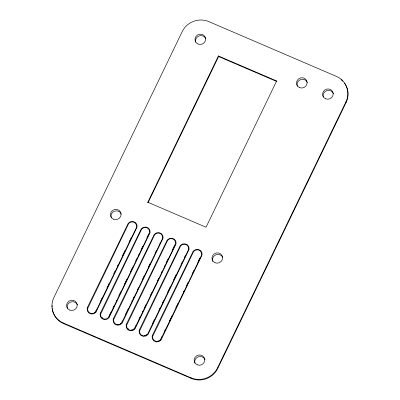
<?xml version="1.0" encoding="UTF-8"?>
<svg xmlns="http://www.w3.org/2000/svg" width="400" height="400" viewBox="0 0 400 400"><rect width="100%" height="100%" fill="white"/><g stroke="black" fill="none" stroke-linecap="round" stroke-linejoin="round"><path stroke-width="0.6" d="M218.615 56.54L148.015 202.815L147.8 202.23L218.4 55.955L276.655 80.965L276.865 81.55L218.615 56.54L218.4 55.955M95.865 310.945L96.41 309.82M100.485 301.375L102.385 297.435M107.005 287.87L109.175 283.37M113.795 273.8L115.15 270.985M117.325 266.485L118.41 264.235M122.485 255.79L125.2 250.165M129.005 242.285L131.18 237.785M108.865 316.525L110.765 312.585M112.94 308.085L114.025 305.83M116.2 301.33L116.74 300.205M118.915 295.7L120.815 291.765M124.075 285.01L126.79 279.38M130.595 271.505L132.77 267M135.755 260.81L136.84 258.56M138.2 255.745L138.745 254.62M140.915 250.12L142.82 246.18M146.89 237.735L148.795 233.8M121.865 322.105L122.405 320.98M125.665 314.225L128.385 308.6M131.915 301.285L132.455 300.16M133 299.03L134.36 296.22M137.345 290.03L138.435 287.775M142.505 279.335L144.41 275.395M148.485 266.955L150.385 263.015M155 253.45L156.36 250.635M159.89 243.32L160.435 242.19M135.405 326.56L135.95 325.435M138.935 319.245L140.025 316.995M142.195 312.49L142.74 311.365M144.095 308.55L146 304.615M150.075 296.17L151.975 292.23M157.405 280.975L158.765 278.165M161.48 272.535L162.025 271.41M164.195 266.905L164.74 265.78M166.1 262.97L168 259.03M172.075 250.585L174.79 244.96M152.205 324.265L154.38 319.76M158.995 310.195L160.355 307.38M162.53 302.88L163.615 300.625M167.69 292.185L170.405 286.56M173.665 279.805L176.38 274.175M181 264.61L182.355 261.795M184.53 257.295L185.615 255.045M276.655 80.965L206.055 227.24L147.8 202.23M161.4 337.725L161.945 336.595M164.12 332.095L165.205 329.845M169.28 321.405L171.995 315.775M175.8 307.895L177.97 303.395M183.405 292.14L183.945 291.015M186.12 286.51L188.02 282.57M192.095 274.13L193.995 270.19M197.8 262.31L199.975 257.81M63.37 323.02L190.925 377.785A20.07 19.2 -20 0 0 217.525 367.89L345.94 101.83A20.07 19.2 -20 0 0 336.42 76.395L208.84 21.62A20.07 19.2 -20 0 0 182.255 31.55L53.85 297.59A20.07 19.2 -20 0 0 63.37 323.02L63.58 323.605L191.135 378.37A20.07 19.2 -20 0 0 217.735 368.475L346.15 102.415A20.07 19.2 -20 0 0 344.515 83.225M134.86 327.685L134.25 328.62A4 3.83 -20 0 1 133.48 329.315M160.86 338.85L160.25 339.78A4 3.83 -20 0 1 159.48 340.475M345.94 101.83L346.15 102.415M217.525 367.89L217.735 368.475M190.925 377.785L191.135 378.37M195.69 42.21A5.35 5.12 -20 0 1 199.265 35.89A5.35 5.12 -20 0 1 205.855 38.89M297.345 86.285A5.35 5.12 -20 0 1 300.56 79.615A5.35 5.12 -20 0 1 307.37 82.54M323.265 96.985A5.35 5.12 -20 0 1 326.84 90.665A5.35 5.12 -20 0 1 333.43 93.665M194.89 363.1A5.35 5.12 -20 0 1 198.465 356.78A5.35 5.12 -20 0 1 205.05 359.78M67.31 308.32A5.35 5.12 -20 0 1 70.885 302A5.35 5.12 -20 0 1 77.475 305M212.81 261.425A5.35 5.12 -20 0 1 215.81 254.845A5.35 5.12 -20 0 1 222.66 257.27M111.305 217.885A5.35 5.12 -20 0 1 114.52 211.215A5.35 5.12 -20 0 1 121.33 214.14M121.255 323.04A4 3.83 -20 0 1 120.485 323.735M119.56 324.22A4 3.83 -20 0 1 118.54 324.46M117.505 324.44A4 3.83 -20 0 1 116.515 324.16M158.555 340.96A4 3.83 -20 0 1 157.535 341.2M147.25 334.2A4 3.83 -20 0 1 146.48 334.895M145.555 335.38A4 3.83 -20 0 1 144.54 335.62M132.555 329.8A4 3.83 -20 0 1 131.54 330.04M128.64 329.22A4 3.83 -20 0 1 127.94 328.495M102.64 318.055A4 3.83 -20 0 1 101.945 317.33M95.255 311.875A4 3.83 -20 0 1 94.485 312.57M341.015 79.59A20.07 19.2 -20 0 1 342.89 81.295M63.58 323.605A20.07 19.2 -20 0 1 52.265 308.55M52.155 307.045A20.07 19.2 -20 0 1 52.17 305.53M136.62 225.82L136.185 228.105L95.56 311.91A4.54 4.345 -20 0 1 87.665 308.525L128.67 223.57A4.54 4.345 -20 0 1 135.04 222.89L135.83 223.71L136.62 225.82M149.62 231.4L149.185 233.685L108.56 317.495A4.54 4.345 -20 0 1 100.665 314.105L141.67 229.15A4.54 4.345 -20 0 1 148.04 228.47L148.83 229.29L149.62 231.4M162.62 236.98L162.185 239.265L121.555 323.075A4.54 4.345 -20 0 1 113.665 319.685L154.665 234.73A4.54 4.345 -20 0 1 161.035 234.05L161.83 234.87L162.62 236.98M175.615 242.56L175.18 244.845L134.555 328.655A4.54 4.345 -20 0 1 126.66 325.265L167.665 240.315A4.54 4.345 -20 0 1 174.035 239.63L174.825 240.45L175.615 242.56M188.615 248.145L188.18 250.425L147.555 334.235A4.54 4.345 -20 0 1 139.66 330.845L180.665 245.895A4.54 4.345 -20 0 1 187.035 245.215L187.825 246.03L188.615 248.145M201.615 253.725L201.18 256.01L160.555 339.815A4.54 4.345 -20 0 1 152.66 336.43L193.66 251.475A4.54 4.345 -20 0 1 200.03 250.795L200.825 251.615L201.615 253.725M87.545 307.2L87.135 308.44A5.08 4.86 -20 0 0 95.97 312.235L137.09 227.035A5.08 4.86 -20 0 0 128.26 223.24L87.545 307.2M100.545 312.78L100.135 314.02A5.08 4.86 -20 0 0 108.965 317.815L150.09 232.615A5.08 4.86 -20 0 0 141.26 228.825L100.545 312.78M113.545 318.36L113.135 319.605A5.08 4.86 -20 0 0 121.965 323.395L163.085 238.195A5.08 4.86 -20 0 0 154.255 234.405L113.545 318.36M126.54 323.94L126.135 325.185A5.08 4.86 -20 0 0 134.965 328.975L176.085 243.775A5.08 4.86 -20 0 0 167.255 239.985L126.54 323.94M139.54 329.525L139.13 330.765A5.08 4.86 -20 0 0 147.965 334.555L189.085 249.36A5.08 4.86 -20 0 0 180.255 245.565L139.54 329.525M152.54 335.105L152.13 336.345A5.08 4.86 -20 0 0 160.96 340.14L202.085 254.94A5.08 4.86 -20 0 0 193.25 251.145L152.54 335.105M198.03 44.015A5.35 5.12 -20 0 0 205.615 38.735A5.35 5.12 -20 0 0 197.275 35.155A5.35 5.12 -20 0 0 198.03 44.015M299.52 87.59A5.35 5.12 -20 0 0 307.105 82.31A5.35 5.12 -20 0 0 298.765 78.73A5.35 5.12 -20 0 0 299.52 87.59M325.61 98.79A5.35 5.12 -20 0 0 333.19 93.51A5.35 5.12 -20 0 0 324.855 89.93A5.35 5.12 -20 0 0 325.61 98.79M197.205 364.83A5.35 5.12 -20 0 0 204.785 359.55A5.35 5.12 -20 0 0 196.45 355.965A5.35 5.12 -20 0 0 197.205 364.83M69.625 310.055A5.35 5.12 -20 0 0 77.21 304.77A5.35 5.12 -20 0 0 68.87 301.19A5.35 5.12 -20 0 0 69.625 310.055M214.99 262.73A5.35 5.12 -20 0 0 222.57 257.45A5.35 5.12 -20 0 0 214.235 253.87A5.35 5.12 -20 0 0 214.99 262.73M113.48 219.19A5.35 5.12 -20 0 0 121.065 213.91A5.35 5.12 -20 0 0 112.725 210.33A5.35 5.12 -20 0 0 113.48 219.19"/></g></svg>
